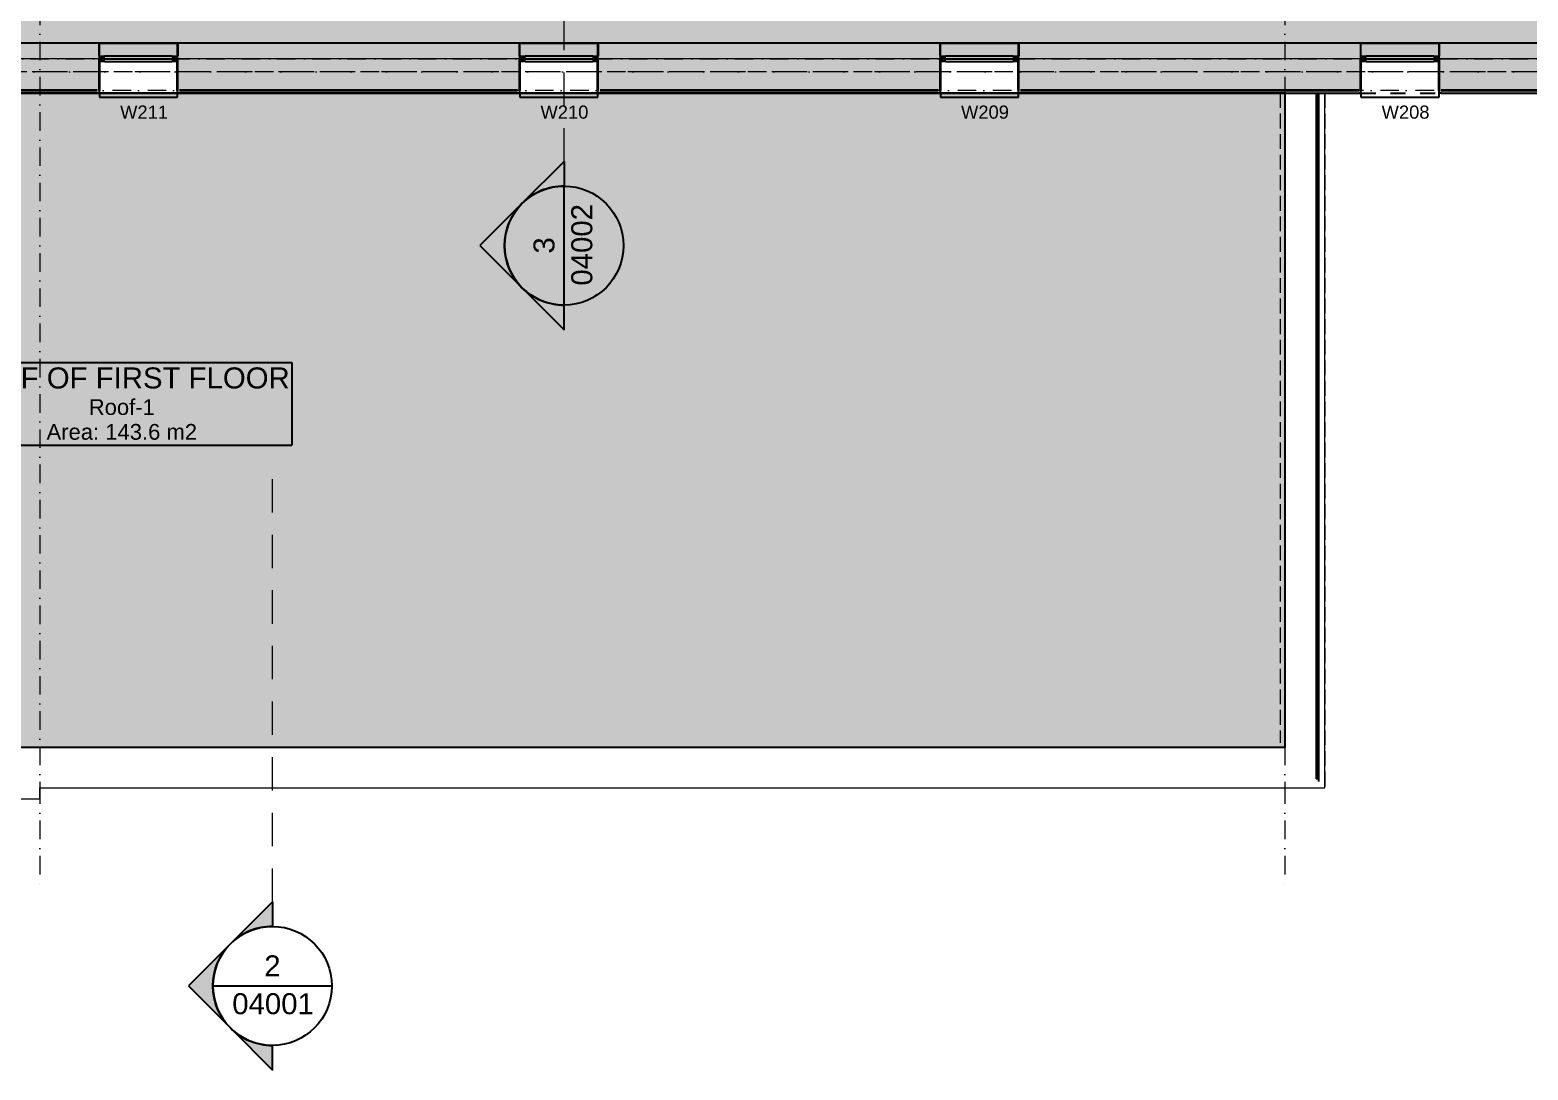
# Model space of a CAD drawing. Header units: millimetres. Extents: x -14278 to 97203, y -22378 to 34603.
# Drawn here: x 71754 to 86014, y -8507 to 1387 of the extents above; entities that cross this region are included whole.
import ezdxf
from ezdxf.enums import TextEntityAlignment as Align

# ---------------------------------------------------------------- set-up
doc = ezdxf.new("R2010")
doc.units = ezdxf.units.MM
doc.header["$MEASUREMENT"] = 0
for name, pattern in [('Dashed', [282.222223, 141.111112, -141.111112]), ('Dot & Dashed', [335.138881, 176.388884, -88.194442, 0, -70.555556]), ('Hidden Line', [195.611112, 141.111112, -54.5]), ('Long Dashed', [529.166651, 317.499995, -211.666656]), ('Wipeout_Contour', [1000, 0, -1000])]:
    doc.linetypes.add(name, pattern=pattern)
for name, color, linetype in [('A-Ee_40_20-M_GeneralFFAndEInternalFixed', 7, 'Continuous'), ('A-Zz_20_10_90-T_TextWindow', 7, 'Continuous'), ('A-Zz_60_50_80-P_MarkerSection', 7, 'Continuous'), ('NewA-Ee_25_10-M_WallsExternal', 7, 'Continuous'), ('NewA-Ee_30_10-M_Roofs', 7, 'Continuous'), ('NewA-Ee_30_40-M_Floors', 7, 'Continuous'), ('NewA-SL-M_SpacesExternal', 7, 'Continuous'), ('NewA-SL-M_SpacesInternal', 7, 'Continuous'), ('NewA-Ss_30_25-M_CeilingAndSoffitSystems', 7, 'Continuous'), ('NewA-Zz_35_40_80-M_GridStructural', 7, 'Continuous'), ('NewA-Zz_50_90_00-M_GrossInternal', 7, 'Continuous'), ('NewA-Zz_60_50_90-P_VoidOpening', 7, 'Continuous')]:
    doc.layers.add(name, color=color, linetype=linetype)
doc.styles.add('GENERATED_STYLE_1', font='')
doc.styles.get('GENERATED_STYLE_1').set_extended_font_data('Arial')

# ---------------------------------------------------------------- blocks, each defined once
blk = doc.blocks.new('Beam_9_2', base_point=(83698, -5438))
at = {"layer": 'NewA-Ee_25_10-M_WallsExternal', "linetype": 'Continuous'}
for p, q in [((83698, 787), (63998, 787)), ((83698, 787), (83698, -5438)), ((83698, -5438), (63998, -5438))]:
    blk.add_line(p, q, dxfattribs=at)
at = {"layer": 'NewA-Ee_25_10-M_WallsExternal', "color": 251, "linetype": 'Dot & Dashed', "lineweight": 13}
blk.add_line((83698, -5438), (63998, -5438), dxfattribs=at)
blk = doc.blocks.new('Slab_29_2', base_point=(87898, 1112))
at = {"layer": 'NewA-Ee_30_40-M_Floors', "linetype": 'Continuous', "lineweight": 13}
blk.add_hatch(color=254, dxfattribs=at).paths.add_polyline_path([(87898, 1112), (87898, 7409), (90348, 7409), (90348, 9662), (55798, 9662), (55798, 1112)])
at = {"layer": 'NewA-Ee_30_40-M_Floors', "color": 6, "linetype": 'Continuous', "lineweight": 13, "flags": 128}
blk.add_lwpolyline([(87898, 1112), (55798, 1112), (55798, 9662), (90348, 9662), (90348, 7409), (87898, 7409)], close=True, dxfattribs=at)
blk = doc.blocks.new('HALL_217_37_2', base_point=(59382, 1948))
at = {"layer": 'NewA-SL-M_SpacesInternal', "color": 253, "linetype": 'Continuous', "lineweight": 13}
blk.add_line((61148, 1262), (87898, 1262), dxfattribs=at)
at = {"layer": 'NewA-SL-M_SpacesInternal', "color": 5, "lineweight": 70, "style": 'GENERATED_STYLE_1'}
for tag, height, p in [('ROOM_NAME', 200, (59382, 2256)), ('ROOM_NUMBER', 150, (59382, 1953)), ('adj_text', 150, (59382, 1717))]:
    blk.add_attdef(tag, text='', height=height, dxfattribs=at).set_placement(p, align=Align.TOP_CENTER)
blk = doc.blocks.new('ROOF OF FIRST FLOOR_Roof-1_48_2', base_point=(72628, -2130))
at = {"layer": 'NewA-SL-M_SpacesExternal', "color": 253, "linetype": 'Continuous', "lineweight": 13}
for p, q in [((84081, 787), (61623, 787)), ((84081, -5821), (84081, 787)), ((71848, -5928), (71848, -5821)), ((71848, -5821), (84081, -5821)), ((63508, -5928), (71848, -5928))]:
    blk.add_line(p, q, dxfattribs=at)
at = {"layer": 'NewA-SL-M_SpacesExternal', "linetype": 'Continuous'}
for p, q in [((71011, -1777), (74245, -1777)), ((74245, -1777), (74245, -2091)), ((74245, -2091), (74245, -2327)), ((74245, -2327), (74245, -2563)), ((71011, -2563), (74245, -2563))]:
    blk.add_line(p, q, dxfattribs=at)
at = {"layer": 'NewA-SL-M_SpacesExternal', "color": 5, "lineweight": 70, "style": 'GENERATED_STYLE_1'}
for tag, height, p in [('ROOM_NAME', 200, (72628, -1823)), ('ROOM_NUMBER', 150, (72628, -2125)), ('adj_text', 150, (72628, -2361))]:
    blk.add_attdef(tag, text='', height=height, dxfattribs=at).set_placement(p, align=Align.TOP_CENTER)
blk = doc.blocks.new('Slab_46_2', base_point=(87898, 1262))
at = {"layer": 'NewA-Ss_30_25-M_CeilingAndSoffitSystems', "linetype": 'Continuous', "lineweight": 0}
blk.add_hatch(color=255, dxfattribs=at).paths.add_polyline_path([(87898, 1262), (87898, 2557), (59622, 2557), (59622, 5018), (58321, 5018), (58321, 1257)])
at = {"layer": 'NewA-Ss_30_25-M_CeilingAndSoffitSystems', "color": 6, "linetype": 'Continuous', "lineweight": 13, "flags": 128}
blk.add_lwpolyline([(87898, 1262), (58321, 1257), (58321, 5018), (59622, 5018), (59622, 2557), (87898, 2557)], close=True, dxfattribs=at)
blk = doc.blocks.new('Window 19_4')
at = {"layer": 'NewA-Ee_25_10-M_WallsExternal', "linetype": 'Continuous', "lineweight": 13}
for points in [[(-372, 0), (-372, -50), (-322, -50), (-322, 0)], [(372, -50), (372, 0), (322, 0), (322, -50)]]:
    blk.add_hatch(color=104, dxfattribs=at).paths.add_polyline_path(points)
at = {"layer": 'NewA-Ee_25_10-M_WallsExternal', "linetype": 'Continuous'}
for p, q in [((-372, 300), (-372, 340)), ((-372, 340), (372, 340)), ((372, 340), (372, 300)), ((-322, 0), (322, 0)), ((-372, -25), (-372, -50)), ((-322, -25), (322, -25)), ((322, -50), (-322, -50)), ((372, -25), (372, -50)), ((-372, -175), (372, -175))]:
    blk.add_line(p, q, dxfattribs=at)
at = {"layer": 'NewA-Ee_25_10-M_WallsExternal', "linetype": 'Dashed'}
blk.add_line((-372, 300), (372, 300), dxfattribs=at)
at = {"layer": 'NewA-Ee_25_10-M_WallsExternal', "color": 24, "linetype": 'Continuous', "lineweight": 13}
for p, q in [((-372, 0), (-322, 0)), ((-322, 0), (-322, -50)), ((322, -50), (322, 0)), ((322, 0), (372, 0)), ((-322, -50), (-372, -50)), ((372, -50), (322, -50))]:
    blk.add_line(p, q, dxfattribs=at)
at = {"layer": 'NewA-Ee_25_10-M_WallsExternal', "color": 92, "linetype": 'Continuous', "lineweight": 35}
for p, q in [((-372, 0), (-372, -25)), ((372, 0), (372, -25))]:
    blk.add_line(p, q, dxfattribs=at)
blk = doc.blocks.new('Wall_70_2', base_point=(90498, 1112))
at = {"layer": 'NewA-Ee_25_10-M_WallsExternal', "linetype": 'Continuous', "lineweight": 13}
for points in [[(69169, 1137), (69156, 1137), (69156, 1112), (72415, 1112), (72415, 1137), (72402, 1137), (72402, 1182), (69169, 1182)], [(72402, 1262), (69169, 1262), (69169, 1246), (72402, 1246)], [(69169, 1182), (72402, 1182), (72402, 1246), (69169, 1246)], [(72402, 1262), (72402, 1137), (72415, 1137), (72415, 1262)], [(73172, 1262), (73159, 1262), (73159, 1137), (73172, 1137)], [(73159, 1112), (76417, 1112), (76417, 1137), (76404, 1137), (76404, 1182), (73172, 1182), (73172, 1137), (73159, 1137)], [(73172, 1246), (76404, 1246), (76404, 1262), (73172, 1262)], [(73172, 1182), (76404, 1182), (76404, 1246), (73172, 1246)], [(76404, 1262), (76404, 1137), (76417, 1137), (76417, 1262)], [(77174, 1262), (77161, 1262), (77161, 1137), (77174, 1137)], [(77174, 1137), (77161, 1137), (77161, 1112), (80420, 1112), (80420, 1137), (80407, 1137), (80407, 1182), (77174, 1182)], [(80407, 1262), (77174, 1262), (77174, 1246), (80407, 1246)], [(77174, 1182), (80407, 1182), (80407, 1246), (77174, 1246)], [(80407, 1262), (80407, 1137), (80420, 1137), (80420, 1262)], [(81177, 1262), (81164, 1262), (81164, 1137), (81177, 1137)], [(81164, 1137), (81164, 1112), (84423, 1112), (84423, 1137), (84410, 1137), (84410, 1182), (81177, 1182), (81177, 1137)], [(84410, 1262), (81177, 1262), (81177, 1246), (84410, 1246)], [(81177, 1182), (84410, 1182), (84410, 1246), (81177, 1246)], [(84410, 1262), (84410, 1137), (84423, 1137), (84423, 1262)], [(85180, 1262), (85167, 1262), (85167, 1137), (85180, 1137)], [(85167, 1137), (85167, 1112), (90498, 1112), (90428, 1182), (85180, 1182), (85180, 1137)], [(90348, 1262), (85180, 1262), (85180, 1246), (90364, 1246)], [(85180, 1182), (90428, 1182), (90364, 1246), (85180, 1246)], [(69156, 1112), (69156, 1087), (69176, 1087), (69176, 812), (72395, 812), (72395, 1087), (72415, 1087), (72415, 1112)], [(72395, 787), (72415, 787), (72415, 1087), (72395, 1087)], [(73159, 1087), (73179, 1087), (73179, 812), (76396, 812), (76396, 1087), (76417, 1087), (76417, 1112), (73159, 1112)], [(73179, 787), (73179, 1087), (73159, 1087), (73159, 787)], [(76396, 787), (76417, 787), (76417, 1087), (76396, 1087)], [(77161, 1087), (77181, 1087), (77181, 812), (80400, 812), (80400, 1087), (80420, 1087), (80420, 1112), (77161, 1112)], [(77181, 787), (77181, 1087), (77161, 1087), (77161, 787)], [(80400, 787), (80420, 787), (80420, 1087), (80400, 1087)], [(81164, 1112), (81164, 1087), (81184, 1087), (81184, 812), (84403, 812), (84403, 1087), (84423, 1087), (84423, 1112)], [(81184, 787), (81184, 1087), (81164, 1087), (81164, 787)], [(84403, 787), (84423, 787), (84423, 1087), (84403, 1087)], [(90498, 1112), (85167, 1112), (85167, 1087), (85187, 1087), (85187, 812), (90798, 812)], [(85187, 787), (85187, 1087), (85167, 1087), (85167, 787)], [(72395, 807), (69176, 807), (69176, 787), (72395, 787)], [(76396, 807), (73179, 807), (73179, 787), (76396, 787)], [(80400, 807), (77181, 807), (77181, 787), (80400, 787)], [(84403, 807), (81184, 807), (81184, 787), (84403, 787)], [(90803, 807), (85187, 807), (85187, 787), (90823, 787)]]:
    blk.add_hatch(color=6, dxfattribs=at).paths.add_polyline_path(points)
at = {"layer": 'NewA-Ee_25_10-M_WallsExternal', "linetype": 'Continuous'}
for p, q in [((72402, 1262), (72415, 1262)), ((72415, 1246), (72415, 1262)), ((72415, 1182), (72415, 1246)), ((72415, 1137), (72415, 1182)), ((73172, 1262), (73159, 1262)), ((73159, 1246), (73159, 1262)), ((73159, 1182), (73159, 1246)), ((73159, 1137), (73159, 1182)), ((76404, 1262), (76417, 1262)), ((76417, 1246), (76417, 1262)), ((76417, 1182), (76417, 1246)), ((76417, 1137), (76417, 1182)), ((77174, 1262), (77161, 1262)), ((77161, 1246), (77161, 1262)), ((77161, 1182), (77161, 1246)), ((77161, 1137), (77161, 1182)), ((80407, 1262), (80420, 1262)), ((80420, 1246), (80420, 1262)), ((80420, 1182), (80420, 1246)), ((80420, 1137), (80420, 1182)), ((81177, 1262), (81164, 1262)), ((81164, 1246), (81164, 1262)), ((81164, 1182), (81164, 1246)), ((81164, 1137), (81164, 1182)), ((84410, 1262), (84423, 1262)), ((84423, 1246), (84423, 1262)), ((84423, 1182), (84423, 1246)), ((84423, 1137), (84423, 1182)), ((85180, 1262), (85167, 1262)), ((85167, 1246), (85167, 1262)), ((85167, 1182), (85167, 1246)), ((85167, 1137), (85167, 1182)), ((72415, 1112), (72415, 1137)), ((73159, 1112), (73159, 1137)), ((76417, 1112), (76417, 1137)), ((77161, 1112), (77161, 1137)), ((80420, 1112), (80420, 1137)), ((81164, 1112), (81164, 1137)), ((84423, 1112), (84423, 1137)), ((85167, 1112), (85167, 1137)), ((72395, 807), (69176, 807)), ((72395, 787), (72415, 787)), ((72415, 787), (72415, 807)), ((73159, 787), (73159, 807)), ((73179, 787), (73159, 787)), ((76396, 807), (73179, 807)), ((76396, 787), (76417, 787)), ((76417, 787), (76417, 807)), ((77161, 787), (77161, 807)), ((77181, 787), (77161, 787)), ((80400, 807), (77181, 807)), ((80400, 787), (80420, 787)), ((80420, 787), (80420, 807)), ((81164, 787), (81164, 807)), ((81184, 787), (81164, 787)), ((84403, 807), (81184, 807)), ((84403, 787), (84423, 787)), ((84423, 787), (84423, 807)), ((85167, 787), (85167, 807)), ((85187, 787), (85167, 787)), ((90803, 807), (85187, 807))]:
    blk.add_line(p, q, dxfattribs=at)
at = {"layer": 'NewA-Ee_25_10-M_WallsExternal', "color": 92, "linetype": 'Continuous', "lineweight": 35}
for p, q in [((72415, 1087), (72415, 1112)), ((72415, 812), (72415, 1087)), ((73159, 1087), (73159, 1112)), ((73159, 812), (73159, 1087)), ((76417, 1087), (76417, 1112)), ((76417, 812), (76417, 1087)), ((77161, 1087), (77161, 1112)), ((77161, 812), (77161, 1087)), ((80420, 1087), (80420, 1112)), ((80420, 812), (80420, 1087)), ((81164, 1087), (81164, 1112)), ((81164, 812), (81164, 1087)), ((84423, 1087), (84423, 1112)), ((84423, 812), (84423, 1087)), ((85167, 1087), (85167, 1112)), ((85167, 812), (85167, 1087)), ((72395, 812), (69176, 812)), ((76396, 812), (73179, 812)), ((80400, 812), (77181, 812)), ((84403, 812), (81184, 812)), ((90798, 812), (85187, 812))]:
    blk.add_line(p, q, dxfattribs=at)
at = {"layer": 'NewA-Ee_25_10-M_WallsExternal', "linetype": 'Continuous', "flags": 128}
for points in [[(72402, 1262), (69169, 1262)], [(76404, 1262), (73172, 1262)], [(80407, 1262), (77174, 1262)], [(84410, 1262), (81177, 1262)], [(87898, 1262), (85180, 1262)], [(69176, 787), (72395, 787)], [(73179, 787), (76396, 787)], [(77181, 787), (80400, 787)], [(81184, 787), (84403, 787)], [(85187, 787), (90823, 787)]]:
    blk.add_lwpolyline(points, dxfattribs=at)
at = {"layer": 'NewA-Ee_25_10-M_WallsExternal', "linetype": 'Continuous', "xscale": -1, "zscale": 1000, "rotation": 180}
for p in [(72787, 1087), (76789, 1087), (80792, 1087), (84795, 1087)]:
    blk.add_blockref('Window 19_4', p, dxfattribs=at)
blk = doc.blocks.new('Wall_71_2', base_point=(83698, -5438))
at = {"color": 254, "linetype": 'Wipeout_Contour', "lineweight": 0, "ltscale": 335771.796339}
blk.add_wipeout([(83698, 787), (83698, -5438), (83998, -5738), (83998, 787)], dxfattribs=at).dxf.layer = 'NewA-Ee_25_10-M_WallsExternal'
at = {"layer": 'NewA-Ee_25_10-M_WallsExternal', "linetype": 'Continuous', "flags": 128}
blk.add_lwpolyline([(83698, 787), (83698, -5438)], dxfattribs=at)
at = {"color": 254, "linetype": 'Wipeout_Contour', "lineweight": 0, "ltscale": 336452.376276}
blk.add_wipeout([(84003, 787), (84003, -5743), (84023, -5763), (84023, 787)], dxfattribs=at).dxf.layer = 'NewA-Ee_25_10-M_WallsExternal'
at = {"layer": 'NewA-Ee_25_10-M_WallsExternal', "linetype": 'Continuous'}
for p, q in [((83998, 787), (83998, -5738)), ((84003, 787), (84003, -5743))]:
    blk.add_line(p, q, dxfattribs=at)
at = {"layer": 'NewA-Ee_25_10-M_WallsExternal', "linetype": 'Continuous', "flags": 128}
for points in [[(83698, 787), (83998, 787)], [(84003, 787), (84023, 787)], [(84023, -5763), (84023, 787)]]:
    blk.add_lwpolyline(points, dxfattribs=at)
blk = doc.blocks.new('Standard grid marker')
at = {"layer": 'NewA-Zz_35_40_80-M_GridStructural', "color": 6, "linetype": 'Dot & Dashed', "lineweight": 13}
for p, q in [((1000, 0), (18131, 0)), ((18131, 0), (19131, 0)), ((1000, 0), (0, 0))]:
    blk.add_line(p, q, dxfattribs=at)
at = {"layer": 'NewA-Zz_35_40_80-M_GridStructural', "linetype": 'Continuous'}
blk.add_circle((-250, 0), 250, dxfattribs=at)
at = {"layer": 'NewA-Zz_35_40_80-M_GridStructural', "color": 6, "linetype": 'Dot & Dashed', "lineweight": 13}
blk.add_point((1000, 0), dxfattribs=at)
blk.add_point((1000, 0), dxfattribs=at)
at = {"layer": 'NewA-Zz_35_40_80-M_GridStructural', "style": 'GENERATED_STYLE_1'}
blk.add_attdef('AC_MarkerText_1', text='', height=250, rotation=90, dxfattribs=at).set_placement((-250, 14), align=Align.MIDDLE_CENTER)
blk = doc.blocks.new('Standard grid marker_2')
at = {"layer": 'NewA-Zz_35_40_80-M_GridStructural', "color": 6, "linetype": 'Dot & Dashed', "lineweight": 13}
blk.add_line((1000, 0), (40176, 0), dxfattribs=at)
at = {"layer": 'NewA-Zz_35_40_80-M_GridStructural', "style": 'GENERATED_STYLE_1'}
blk.add_attdef('AC_MarkerText_1', text='', height=250, dxfattribs=at).set_placement((41426, 14), align=Align.MIDDLE_CENTER)
blk = doc.blocks.new('Standard grid marker_4')
at = {"layer": 'NewA-Zz_35_40_80-M_GridStructural', "color": 6, "linetype": 'Dot & Dashed', "lineweight": 13}
blk.add_line((1000, 0), (40176, 0), dxfattribs=at)
blk = doc.blocks.new('Beam_11_2', base_point=(83698, 787))
at = {"layer": 'NewA-Ee_25_10-M_WallsExternal', "color": 6, "linetype": 'Hidden Line', "lineweight": 13}
for p, q in [((83656, 787), (83656, -5396)), ((83656, 787), (84081, 787)), ((84081, 787), (84081, -5821))]:
    blk.add_line(p, q, dxfattribs=at)
at = {"layer": 'NewA-Ee_25_10-M_WallsExternal', "color": 251, "linetype": 'Dot & Dashed', "lineweight": 13}
blk.add_line((83698, 787), (83698, -5438), dxfattribs=at)
blk = doc.blocks.new('Beam_12_2', base_point=(90498, 1112))
at = {"layer": 'NewA-Ee_30_10-M_Roofs', "color": 251, "linetype": 'Dot & Dashed', "lineweight": 13}
blk.add_line((90498, 1112), (55648, 1112), dxfattribs=at)
at = {"layer": 'NewA-Ee_30_10-M_Roofs', "color": 6, "linetype": 'Hidden Line', "lineweight": 13}
blk.add_line((90498, 1112), (55648, 1112), dxfattribs=at)
blk = doc.blocks.new('Cutting Plane_13_2', base_point=(76838, -665))
at = {"layer": 'A-Zz_60_50_80-P_MarkerSection', "linetype": 'Continuous'}
for points in [[(76838, 135), (76838, -99, 0.198912), (76438, -265)], [(76438, -1065, -0.414214), (76438, -265), (76038, -665)], [(76838, -1465), (76838, -1230, -0.198912), (76438, -1065)]]:
    blk.add_hatch(color=256, dxfattribs=at).paths.add_polyline_path(points)
at = {"layer": 'A-Zz_60_50_80-P_MarkerSection', "color": 6, "linetype": 'Long Dashed', "lineweight": 13}
blk.add_line((76838, 135), (76838, 1948), dxfattribs=at)
at = {"layer": 'A-Zz_60_50_80-P_MarkerSection', "linetype": 'Continuous'}
for p, q in [((76438, -265), (76838, 135)), ((76838, 135), (76838, -99)), ((76838, -1230), (76838, -99)), ((76438, -265), (76038, -665)), ((76038, -665), (76438, -1065)), ((76438, -1065), (76838, -1465)), ((76838, -1465), (76838, -1230))]:
    blk.add_line(p, q, dxfattribs=at)
blk.add_circle((76838, -665), 566, dxfattribs=at)
for start, end in [(90, 135), (135, 225), (225, 270)]:
    blk.add_arc((76838, -665), 566, start, end, dxfattribs=at)
at = {"layer": 'A-Zz_60_50_80-P_MarkerSection', "char_height": 200, "attachment_point": 7, "rotation": 90, "style": 'GENERATED_STYLE_1'}
for s, insert in [('\\A1;{\\fArial|b0|i0|c0|p34;04002}', (77110, -1046)), ('\\A1;{\\fArial|b0|i0|c0|p34;3}', (76750, -741))]:
    blk.add_mtext(s, dxfattribs=dict(at, insert=insert))
blk = doc.blocks.new('Label_152_2', base_point=(84423, 747))
at = {"layer": 'A-Zz_20_10_90-T_TextWindow', "insert": (84848, 668), "char_height": 125, "attachment_point": 2, "style": 'GENERATED_STYLE_1'}
blk.add_mtext('\\fArial|b0|i0|c0|p34;W208\\fArial|b0|i0|c0|p34;\\fArial|b0|i0|c0|p34;\\fArial|b0|i0|c0|p34;\\fArial|b0|i0|c0|p34;\\fArial|b0|i0|c0|p34;\\fArial|b0|i0|c0|p34;\\fArial|b0|i0|c0|p34;\\fArial|b0|i0|c0|p34;\\fArial|b0|i0|c0|p34;\\fArial|b0|i0|c0|p34;\\fArial|b0|i0|c0|p34;\\fArial|b0|i0|c0|p34;\\fArial|b0|i0|c0|p34;\\fArial|b0|i0|c0|p34;\\fArial|b0|i0|c0|p34;\\fArial|b0|i0|c0|p34;\\fArial|b0|i0|c0|p34;\\fArial|b0|i0|c0|p34;\\fArial|b0|i0|c0|p34;\\fArial|b0|i0|c0|p34;\\fArial|b0|i0|c0|p34;\\fArial|b0|i0|c0|p34;\\fArial|b0|i0|c0|p34;\\fArial|b0|i0|c0|p34;\\fArial|b0|i0|c0|p34;\\fArial|b0|i0|c0|p34;\\fArial|b0|i0|c0|p34;\\fArial|b0|i0|c0|p34;\\fArial|b0|i0|c0|p34;}', dxfattribs=at)
blk = doc.blocks.new('Label_153_2', base_point=(80420, 747))
at = {"layer": 'A-Zz_20_10_90-T_TextWindow', "insert": (80845, 668), "char_height": 125, "attachment_point": 2, "style": 'GENERATED_STYLE_1'}
blk.add_mtext('\\fArial|b0|i0|c0|p34;W209\\fArial|b0|i0|c0|p34;\\fArial|b0|i0|c0|p34;\\fArial|b0|i0|c0|p34;\\fArial|b0|i0|c0|p34;\\fArial|b0|i0|c0|p34;\\fArial|b0|i0|c0|p34;\\fArial|b0|i0|c0|p34;\\fArial|b0|i0|c0|p34;\\fArial|b0|i0|c0|p34;\\fArial|b0|i0|c0|p34;\\fArial|b0|i0|c0|p34;\\fArial|b0|i0|c0|p34;\\fArial|b0|i0|c0|p34;\\fArial|b0|i0|c0|p34;\\fArial|b0|i0|c0|p34;\\fArial|b0|i0|c0|p34;\\fArial|b0|i0|c0|p34;\\fArial|b0|i0|c0|p34;\\fArial|b0|i0|c0|p34;\\fArial|b0|i0|c0|p34;\\fArial|b0|i0|c0|p34;\\fArial|b0|i0|c0|p34;\\fArial|b0|i0|c0|p34;\\fArial|b0|i0|c0|p34;\\fArial|b0|i0|c0|p34;\\fArial|b0|i0|c0|p34;\\fArial|b0|i0|c0|p34;\\fArial|b0|i0|c0|p34;\\fArial|b0|i0|c0|p34;}', dxfattribs=at)
blk = doc.blocks.new('Label_154_2', base_point=(76417, 747))
at = {"layer": 'A-Zz_20_10_90-T_TextWindow', "insert": (76842, 668), "char_height": 125, "attachment_point": 2, "style": 'GENERATED_STYLE_1'}
blk.add_mtext('\\fArial|b0|i0|c0|p34;W210\\fArial|b0|i0|c0|p34;\\fArial|b0|i0|c0|p34;\\fArial|b0|i0|c0|p34;\\fArial|b0|i0|c0|p34;\\fArial|b0|i0|c0|p34;\\fArial|b0|i0|c0|p34;\\fArial|b0|i0|c0|p34;\\fArial|b0|i0|c0|p34;\\fArial|b0|i0|c0|p34;\\fArial|b0|i0|c0|p34;\\fArial|b0|i0|c0|p34;\\fArial|b0|i0|c0|p34;\\fArial|b0|i0|c0|p34;\\fArial|b0|i0|c0|p34;\\fArial|b0|i0|c0|p34;\\fArial|b0|i0|c0|p34;\\fArial|b0|i0|c0|p34;\\fArial|b0|i0|c0|p34;\\fArial|b0|i0|c0|p34;\\fArial|b0|i0|c0|p34;\\fArial|b0|i0|c0|p34;\\fArial|b0|i0|c0|p34;\\fArial|b0|i0|c0|p34;\\fArial|b0|i0|c0|p34;\\fArial|b0|i0|c0|p34;\\fArial|b0|i0|c0|p34;\\fArial|b0|i0|c0|p34;\\fArial|b0|i0|c0|p34;\\fArial|b0|i0|c0|p34;}', dxfattribs=at)
blk = doc.blocks.new('Label_155_2', base_point=(72415, 747))
at = {"layer": 'A-Zz_20_10_90-T_TextWindow', "insert": (72840, 668), "char_height": 125, "attachment_point": 2, "style": 'GENERATED_STYLE_1'}
blk.add_mtext('\\fArial|b0|i0|c0|p34;W211\\fArial|b0|i0|c0|p34;\\fArial|b0|i0|c0|p34;\\fArial|b0|i0|c0|p34;\\fArial|b0|i0|c0|p34;\\fArial|b0|i0|c0|p34;\\fArial|b0|i0|c0|p34;\\fArial|b0|i0|c0|p34;\\fArial|b0|i0|c0|p34;\\fArial|b0|i0|c0|p34;\\fArial|b0|i0|c0|p34;\\fArial|b0|i0|c0|p34;\\fArial|b0|i0|c0|p34;\\fArial|b0|i0|c0|p34;\\fArial|b0|i0|c0|p34;\\fArial|b0|i0|c0|p34;\\fArial|b0|i0|c0|p34;\\fArial|b0|i0|c0|p34;\\fArial|b0|i0|c0|p34;\\fArial|b0|i0|c0|p34;\\fArial|b0|i0|c0|p34;\\fArial|b0|i0|c0|p34;\\fArial|b0|i0|c0|p34;\\fArial|b0|i0|c0|p34;\\fArial|b0|i0|c0|p34;\\fArial|b0|i0|c0|p34;\\fArial|b0|i0|c0|p34;\\fArial|b0|i0|c0|p34;\\fArial|b0|i0|c0|p34;\\fArial|b0|i0|c0|p34;}', dxfattribs=at)
blk = doc.blocks.new('Cutting Plane_19_2', base_point=(74062, -7707))
at = {"layer": 'A-Zz_60_50_80-P_MarkerSection', "linetype": 'Continuous'}
for points in [[(74062, 14677), (74062, 14443, 0.198912), (73662, 14277)], [(73662, 14277, 0.414214), (73662, 13477), (73262, 13877)], [(74062, 13077), (74062, 13311, -0.198912), (73662, 13477)], [(74062, -6907), (74062, -7141, 0.198912), (73662, -7307)], [(73662, -8107, -0.414214), (73662, -7307), (73262, -7707)], [(74062, -8507), (74062, -8273, -0.198912), (73662, -8107)]]:
    blk.add_hatch(color=256, dxfattribs=at).paths.add_polyline_path(points)
for p, q in [((73662, 14277), (74062, 14677)), ((74062, 14677), (74062, 14443)), ((73262, 13877), (73662, 14277)), ((73662, 13477), (73262, 13877)), ((74627, 13877), (73496, 13877)), ((73662, 13477), (74062, 13077)), ((74062, 13077), (74062, 13311)), ((73662, -7307), (74062, -6907)), ((74062, -6907), (74062, -7141)), ((73662, -7307), (73262, -7707)), ((73262, -7707), (73662, -8107)), ((73496, -7707), (74627, -7707)), ((73662, -8107), (74062, -8507)), ((74062, -8507), (74062, -8273))]:
    blk.add_line(p, q, dxfattribs=at)
at = {"layer": 'A-Zz_60_50_80-P_MarkerSection', "color": 6, "linetype": 'Long Dashed', "lineweight": 13}
for p, q in [((74062, 8877), (74062, 13077)), ((74062, -6907), (74062, -2707))]:
    blk.add_line(p, q, dxfattribs=at)
at = {"layer": 'A-Zz_60_50_80-P_MarkerSection', "linetype": 'Continuous'}
for centre in [(74062, 13877), (74062, -7707)]:
    blk.add_circle(centre, 566, dxfattribs=at)
for centre, start, end in [((74062, 13877), 90, 135), ((74062, 13877), 135, 225), ((74062, 13877), 225, 270), ((74062, -7707), 90, 135), ((74062, -7707), 135, 225), ((74062, -7707), 225, 270)]:
    blk.add_arc(centre, 566, start, end, dxfattribs=at)
at = {"layer": 'A-Zz_60_50_80-P_MarkerSection', "char_height": 200, "style": 'GENERATED_STYLE_1'}
for s, insert, attachment_point in [('\\A1;{\\fArial|b0|i0|c0|p34;2}', (74138, 13969), 9), ('\\A1;{\\fArial|b0|i0|c0|p34;04001}', (74443, 13605), 9), ('\\A1;{\\fArial|b0|i0|c0|p34;2}', (73985, -7616), 7), ('\\A1;{\\fArial|b0|i0|c0|p34;04001}', (73680, -7979), 7)]:
    blk.add_mtext(s, dxfattribs=dict(at, insert=insert, attachment_point=attachment_point))
blk = doc.blocks.new('Beam_14_2', base_point=(90498, 989))
at = {"layer": 'NewA-Zz_60_50_90-P_VoidOpening', "color": 251, "linetype": 'Dot & Dashed', "lineweight": 13}
blk.add_line((90498, 989), (55648, 989), dxfattribs=at)
at = {"layer": 'NewA-Zz_60_50_90-P_VoidOpening', "color": 6, "linetype": 'Hidden Line', "lineweight": 13}
blk.add_line((90498, 989), (55648, 989), dxfattribs=at)

msp = doc.modelspace()

# ---------------------------------------------------------------- hatches: boundary and pattern name
at = {"layer": 'A-Ee_40_20-M_GeneralFFAndEInternalFixed', "linetype": 'Continuous', "lineweight": 13}
msp.add_hatch(color=9, dxfattribs=at).paths.add_polyline_path([(61622.9, 786.9), (83698, 786.9), (83698, -5438.2), (63998, -5438.2), (63998, -2346.5), (61622.9, -2346.5)])
at = {"layer": 'NewA-Zz_50_90_00-M_GrossInternal', "linetype": 'Continuous', "lineweight": 140}
msp.add_hatch(color=1, dxfattribs=at).paths.add_polyline_path([(55798.3, 9661.5), (90347.7, 9661.5), (90347.7, 1262.1), (61147.7, 1262.1), (61147.7, -3287.9), (57698.3, -3287.9), (57698.3, 1262.1), (55798.3, 1262.1)])

# ---------------------------------------------------------------- linework, layer by layer
at = {"layer": 'A-Ee_40_20-M_GeneralFFAndEInternalFixed', "linetype": 'Continuous', "flags": 128}
msp.add_lwpolyline([(61622.9, 786.9), (83698, 786.9), (83698, -5438.2), (63998, -5438.2), (63998, -2346.5), (61622.9, -2346.5)], close=True, dxfattribs=at)
at = {"layer": 'NewA-Zz_50_90_00-M_GrossInternal', "linetype": 'Continuous', "flags": 128}
msp.add_lwpolyline([(55798.3, 9661.5), (90347.7, 9661.5), (90347.7, 1262.1), (61147.7, 1262.1), (61147.7, -3287.9), (57698.3, -3287.9), (57698.3, 1262.1), (55798.3, 1262.1)], close=True, dxfattribs=at)

# ---------------------------------------------------------------- block references
at = {"layer": 'A-Zz_20_10_90-T_TextWindow', "color": 6, "linetype": 'Continuous', "lineweight": 13}
for name, p in [('Label_155_2', (72415.4, 746.9)), ('Label_154_2', (76416.6, 746.9)), ('Label_153_2', (80419.9, 746.9)), ('Label_152_2', (84423.3, 746.9))]:
    msp.add_blockref(name, p, dxfattribs=at)
at = {"layer": 'A-Zz_60_50_80-P_MarkerSection', "color": 6, "lineweight": 13}
for name, p in [('Cutting Plane_19_2', (74061.7, -7707.2)), ('Cutting Plane_13_2', (76837.7, -664.6))]:
    msp.add_blockref(name, p, dxfattribs=at)
at = {"layer": 'NewA-Ee_25_10-M_WallsExternal', "color": 92, "lineweight": 35}
msp.add_blockref('Wall_70_2', (90498, 1111.8), dxfattribs=at)
at = {"layer": 'NewA-Ee_25_10-M_WallsExternal', "color": 6, "lineweight": 13}
msp.add_blockref('Beam_9_2', (83698, -5438.2), dxfattribs=at)
at = {"layer": 'NewA-Ee_30_10-M_Roofs', "color": 6, "lineweight": 13}
msp.add_blockref('Beam_12_2', (90498, 1111.8), dxfattribs=at)
at = {"layer": 'NewA-Ee_30_40-M_Floors', "color": 6, "linetype": 'Continuous', "lineweight": 13}
msp.add_blockref('Slab_29_2', (87898, 1112.3), dxfattribs=at)
at = {"layer": 'NewA-SL-M_SpacesExternal', "linetype": 'Continuous'}
msp.add_blockref('ROOF OF FIRST FLOOR_Roof-1_48_2', (72628.2, -2130.5), dxfattribs=at).add_auto_attribs({'ROOM_NAME': 'ROOF OF FIRST FLOOR', 'ROOM_NUMBER': 'Roof-1', 'adj_text': 'Area: 143.6 m2'})
at = {"layer": 'NewA-SL-M_SpacesInternal', "linetype": 'Continuous'}
msp.add_blockref('HALL_217_37_2', (59382, 1947.7), dxfattribs=at)
at = {"layer": 'NewA-Ss_30_25-M_CeilingAndSoffitSystems', "color": 6, "linetype": 'Continuous', "lineweight": 13}
msp.add_blockref('Slab_46_2', (87898, 1262.1), dxfattribs=at)
at = {"layer": 'NewA-Zz_35_40_80-M_GridStructural', "color": 1, "linetype": 'Continuous', "lineweight": 18}
ref = msp.add_blockref('Standard grid marker', (71848, 12332), dxfattribs=dict(at, zscale=1000, rotation=270))
ref.add_attrib('AC_MarkerText_1', '5', dxfattribs={"color": 7, "height": 250, "rotation": 360, "style": 'GENERATED_STYLE_1'}).set_placement((71848, 12594.2), align=Align.MIDDLE_CENTER)
at = {"layer": 'NewA-Zz_35_40_80-M_GridStructural', "color": 1, "linetype": 'Continuous', "lineweight": 18, "zscale": 1000}
msp.add_blockref('Standard grid marker_2', (53995.7, 1111.8), dxfattribs=at)
at = {"layer": 'NewA-Zz_60_50_90-P_VoidOpening', "color": 6, "lineweight": 13}
msp.add_blockref('Beam_14_2', (90498, 988.5), dxfattribs=at)

# ---------------------------------------------------------------- next in the draw order: block references
at = {"layer": 'NewA-Ee_25_10-M_WallsExternal', "color": 92, "lineweight": 35}
msp.add_blockref('Wall_71_2', (83698, -5438.2), dxfattribs=at)

# ---------------------------------------------------------------- next in the draw order: block references
at = {"layer": 'NewA-Ee_25_10-M_WallsExternal', "color": 6, "lineweight": 13}
msp.add_blockref('Beam_11_2', (83698, 786.9), dxfattribs=at)
at = {"layer": 'NewA-Zz_35_40_80-M_GridStructural', "color": 1, "linetype": 'Continuous', "lineweight": 18}
ref = msp.add_blockref('Standard grid marker', (83698, 12332), dxfattribs=dict(at, zscale=1000, rotation=270))
ref.add_attrib('AC_MarkerText_1', '6', dxfattribs={"color": 7, "height": 250, "rotation": 360, "style": 'GENERATED_STYLE_1'}).set_placement((83698, 12594.2), align=Align.MIDDLE_CENTER)
at = {"layer": 'NewA-Zz_35_40_80-M_GridStructural', "color": 1, "linetype": 'Continuous', "lineweight": 18, "zscale": 1000, "rotation": 180}
msp.add_blockref('Standard grid marker_4', (95171.3, 811.8), dxfattribs=at)

doc.saveas('drawing.dxf')
